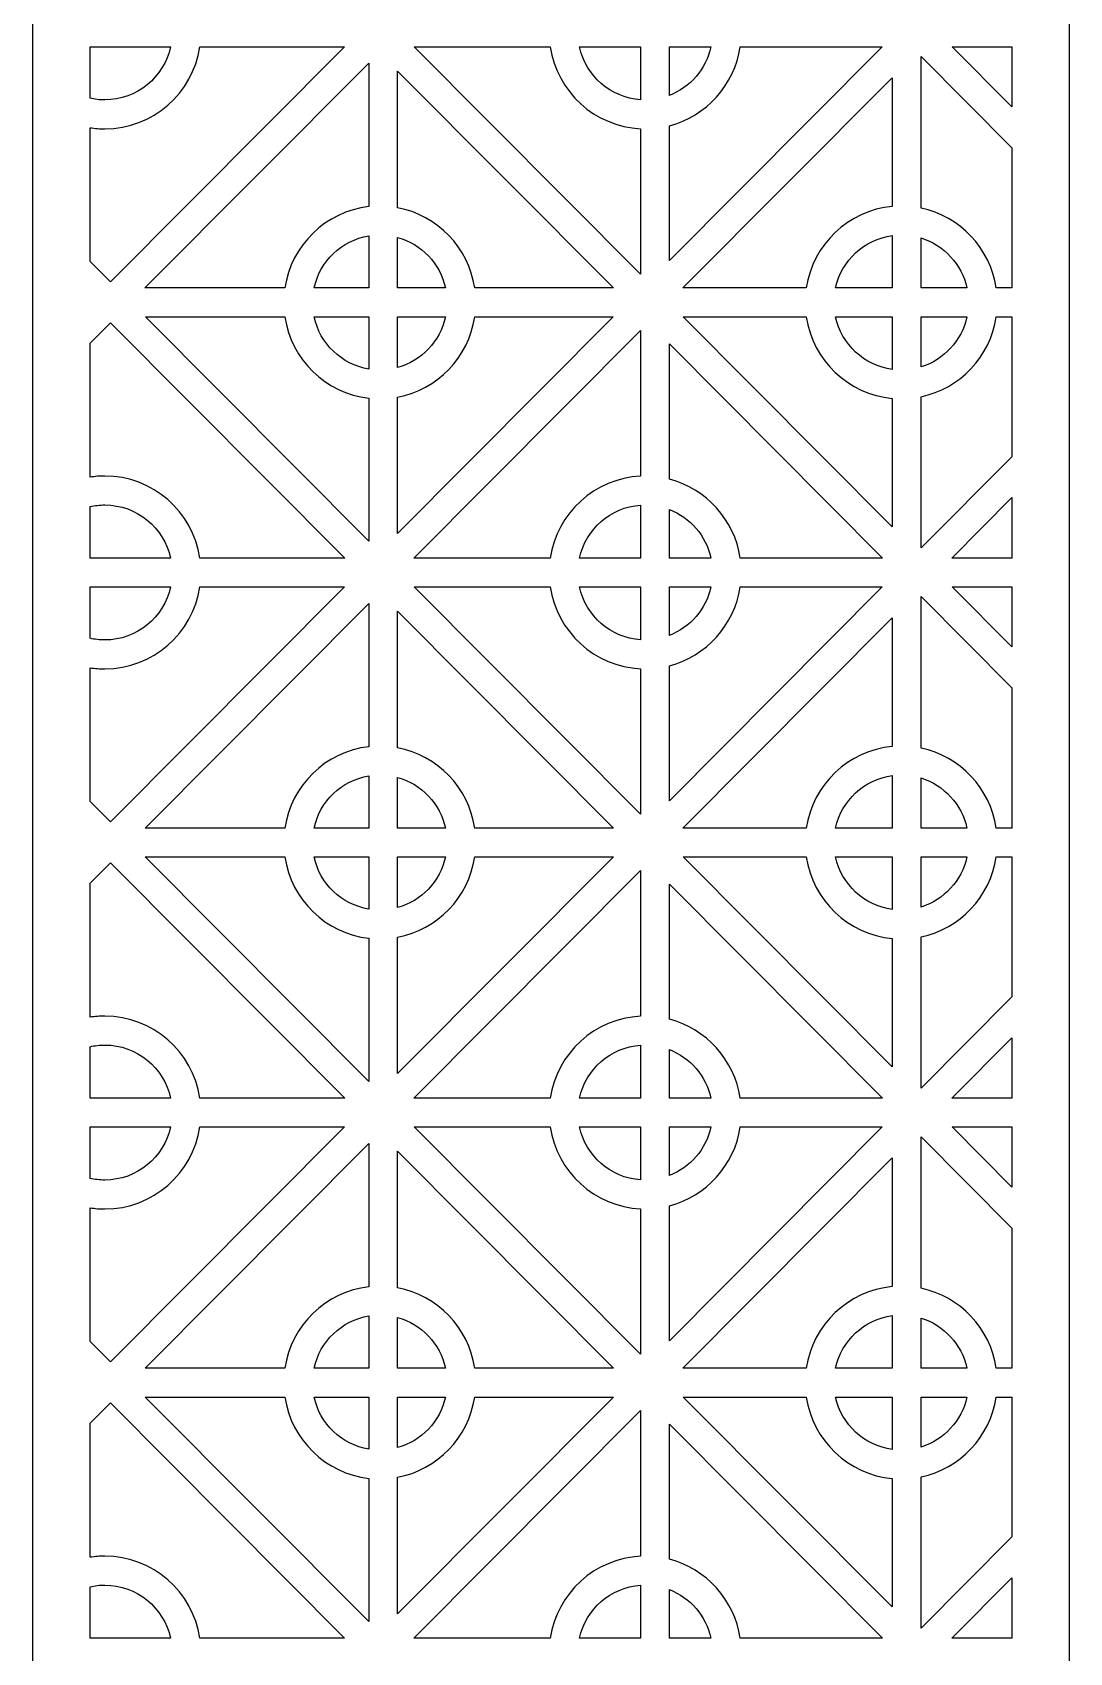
# Model space of a CAD drawing. Header units: centimetres. Extents: x -13.6 to -10.7, y -9 to 9.
# Drawn here: x -13.625 to -10.688, y 0.301 to 4.891 of the extents above; entities that cross this region are included whole.
import ezdxf

# ---------------------------------------------------------------- set-up
doc = ezdxf.new("R2010")
doc.units = ezdxf.units.CM
doc.header["$MEASUREMENT"] = 0
doc.layers.add('layer 1', color=7, linetype='Continuous')

msp = doc.modelspace()

# ---------------------------------------------------------------- linework, layer by layer
at = {"layer": 'layer 1', "color": 250}
for points, knots in [([(-13.62502, -9.00021), (-13.62502, -9.00021), (-13.62502, 9.00077), (-13.62502, 9.00077), (-13.62502, 9.00077), (-13.62502, 9.00077), (-10.6883, 9.00077), (-10.6883, 9.00077), (-10.6883, 9.00077), (-10.6883, 9.00077), (-10.6883, -9.00021), (-10.6883, -9.00021), (-10.6883, -9.00021), (-10.6883, -9.00021), (-13.62502, -9.00021), (-13.62502, -9.00021)], [0, 0, 0, 0, 0.2, 0.2, 0.2, 0.2, 0.4, 0.4, 0.4, 0.4, 0.6, 0.6, 0.6, 0.6, 1, 1, 1, 1]), ([(-13.23407, 4.84986), (-13.23407, 4.84986), (-13.46187, 4.84986), (-13.46187, 4.84986), (-13.46187, 4.84986), (-13.46187, 4.84986), (-13.46187, 4.70427), (-13.46187, 4.70427), (-13.46187, 4.70427), (-13.4484, 4.70123), (-13.4344, 4.69962), (-13.42002, 4.69962), (-13.42002, 4.69962), (-13.32892, 4.69962), (-13.25275, 4.76396), (-13.23407, 4.84986)], [0, 0, 0, 0, 0.2, 0.2, 0.2, 0.2, 0.4, 0.4, 0.4, 0.4, 0.6, 0.6, 0.6, 0.6, 1, 1, 1, 1]), ([(-13.46187, 4.24222), (-13.46187, 4.24222), (-13.40425, 4.18434), (-13.40425, 4.18434), (-13.40425, 4.18434), (-13.40425, 4.18434), (-12.74175, 4.84986), (-12.74175, 4.84986), (-12.74175, 4.84986), (-12.74175, 4.84986), (-13.15115, 4.84986), (-13.15115, 4.84986), (-13.15115, 4.84986), (-13.17083, 4.71845), (-13.28373, 4.61767), (-13.42002, 4.61767), (-13.42002, 4.61767), (-13.43425, 4.61767), (-13.44823, 4.61877), (-13.46187, 4.62089), (-13.46187, 4.62089), (-13.46187, 4.62089), (-13.46187, 4.24222), (-13.46187, 4.24222)], [0, 0, 0, 0, 0.1428571, 0.1428571, 0.1428571, 0.1428571, 0.2857143, 0.2857143, 0.2857143, 0.2857143, 0.4285714, 0.4285714, 0.4285714, 0.4285714, 0.5714286, 0.5714286, 0.5714286, 0.5714286, 0.7142857, 0.7142857, 0.7142857, 0.7142857, 1, 1, 1, 1]), ([(-12.1587, 4.84986), (-12.1587, 4.84986), (-12.54375, 4.84986), (-12.54375, 4.84986), (-12.54375, 4.84986), (-12.54375, 4.84986), (-11.90299, 4.20617), (-11.90299, 4.20617), (-11.90299, 4.20617), (-11.90299, 4.20617), (-11.90299, 4.61799), (-11.90299, 4.61799), (-11.90299, 4.61799), (-12.03333, 4.62423), (-12.13966, 4.7227), (-12.1587, 4.84986)], [0, 0, 0, 0, 0.2, 0.2, 0.2, 0.2, 0.4, 0.4, 0.4, 0.4, 0.6, 0.6, 0.6, 0.6, 1, 1, 1, 1]), ([(-11.90299, 4.84986), (-11.90299, 4.84986), (-12.07578, 4.84986), (-12.07578, 4.84986), (-12.07578, 4.84986), (-12.05801, 4.76813), (-11.98819, 4.70593), (-11.90299, 4.70008), (-11.90299, 4.70008), (-11.90299, 4.70008), (-11.90299, 4.84986), (-11.90299, 4.84986)], [0, 0, 0, 0, 0.25, 0.25, 0.25, 0.25, 0.5, 0.5, 0.5, 0.5, 1, 1, 1, 1]), ([(-11.70389, 4.84986), (-11.70389, 4.84986), (-11.82141, 4.84986), (-11.82141, 4.84986), (-11.82141, 4.84986), (-11.82141, 4.84986), (-11.82141, 4.71236), (-11.82141, 4.71236), (-11.82141, 4.71236), (-11.76244, 4.7352), (-11.71762, 4.7867), (-11.70389, 4.84986)], [0, 0, 0, 0, 0.25, 0.25, 0.25, 0.25, 0.5, 0.5, 0.5, 0.5, 1, 1, 1, 1]), ([(-11.21876, 4.84986), (-11.21876, 4.84986), (-11.62096, 4.84986), (-11.62096, 4.84986), (-11.62096, 4.84986), (-11.63723, 4.74124), (-11.7172, 4.65355), (-11.82141, 4.6264), (-11.82141, 4.6264), (-11.82141, 4.6264), (-11.82141, 4.24445), (-11.82141, 4.24445), (-11.82141, 4.24445), (-11.82141, 4.24445), (-11.21876, 4.84986), (-11.21876, 4.84986)], [0, 0, 0, 0, 0.2, 0.2, 0.2, 0.2, 0.4, 0.4, 0.4, 0.4, 0.6, 0.6, 0.6, 0.6, 1, 1, 1, 1]), ([(-10.85145, 4.56389), (-10.85145, 4.56389), (-11.10878, 4.82239), (-11.10878, 4.82239), (-11.10878, 4.82239), (-11.10878, 4.82239), (-11.10878, 4.39319), (-11.10878, 4.39319), (-11.10878, 4.39319), (-10.99865, 4.36992), (-10.91304, 4.27968), (-10.89614, 4.16687), (-10.89614, 4.16687), (-10.89614, 4.16687), (-10.85145, 4.16687), (-10.85145, 4.16687), (-10.85145, 4.16687), (-10.85145, 4.16687), (-10.85145, 4.56389), (-10.85145, 4.56389)], [0, 0, 0, 0, 0.1666667, 0.1666667, 0.1666667, 0.1666667, 0.3333333, 0.3333333, 0.3333333, 0.3333333, 0.5, 0.5, 0.5, 0.5, 0.6666667, 0.6666667, 0.6666667, 0.6666667, 1, 1, 1, 1]), ([(-10.85145, 4.84986), (-10.85145, 4.84986), (-11.02076, 4.84986), (-11.02076, 4.84986), (-11.02076, 4.84986), (-11.02076, 4.84986), (-10.85145, 4.67978), (-10.85145, 4.67978), (-10.85145, 4.67978), (-10.85145, 4.67978), (-10.85145, 4.84986), (-10.85145, 4.84986)], [0, 0, 0, 0, 0.25, 0.25, 0.25, 0.25, 0.5, 0.5, 0.5, 0.5, 1, 1, 1, 1]), ([(-13.30627, 4.16687), (-13.30627, 4.16687), (-12.91038, 4.16687), (-12.91038, 4.16687), (-12.91038, 4.16687), (-12.89221, 4.28812), (-12.79467, 4.38328), (-12.67263, 4.39726), (-12.67263, 4.39726), (-12.67263, 4.39726), (-12.67263, 4.80341), (-12.67263, 4.80341), (-12.67263, 4.80341), (-12.67263, 4.80341), (-13.30627, 4.16687), (-13.30627, 4.16687)], [0, 0, 0, 0, 0.2, 0.2, 0.2, 0.2, 0.4, 0.4, 0.4, 0.4, 0.6, 0.6, 0.6, 0.6, 1, 1, 1, 1]), ([(-12.37263, 4.16687), (-12.37263, 4.16687), (-11.97923, 4.16687), (-11.97923, 4.16687), (-11.97923, 4.16687), (-11.97923, 4.16687), (-12.59105, 4.78148), (-12.59105, 4.78148), (-12.59105, 4.78148), (-12.59105, 4.78148), (-12.59105, 4.39434), (-12.59105, 4.39434), (-12.59105, 4.39434), (-12.47815, 4.37305), (-12.38983, 4.28165), (-12.37263, 4.16687)], [0, 0, 0, 0, 0.2, 0.2, 0.2, 0.2, 0.4, 0.4, 0.4, 0.4, 0.6, 0.6, 0.6, 0.6, 1, 1, 1, 1]), ([(-11.78328, 4.16687), (-11.78328, 4.16687), (-11.43388, 4.16687), (-11.43388, 4.16687), (-11.43388, 4.16687), (-11.41543, 4.29003), (-11.31509, 4.38627), (-11.19036, 4.39786), (-11.19036, 4.39786), (-11.19036, 4.39786), (-11.19036, 4.7625), (-11.19036, 4.7625), (-11.19036, 4.7625), (-11.19036, 4.7625), (-11.78328, 4.16687), (-11.78328, 4.16687)], [0, 0, 0, 0, 0.2, 0.2, 0.2, 0.2, 0.4, 0.4, 0.4, 0.4, 0.6, 0.6, 0.6, 0.6, 1, 1, 1, 1]), ([(-12.82745, 4.16687), (-12.82745, 4.16687), (-12.67263, 4.16687), (-12.67263, 4.16687), (-12.67263, 4.16687), (-12.67263, 4.16687), (-12.67263, 4.31455), (-12.67263, 4.31455), (-12.67263, 4.31455), (-12.74955, 4.30183), (-12.81094, 4.24277), (-12.82745, 4.16687)], [0, 0, 0, 0, 0.25, 0.25, 0.25, 0.25, 0.5, 0.5, 0.5, 0.5, 1, 1, 1, 1]), ([(-11.35095, 4.16687), (-11.35095, 4.16687), (-11.19036, 4.16687), (-11.19036, 4.16687), (-11.19036, 4.16687), (-11.19036, 4.16687), (-11.19036, 4.31541), (-11.19036, 4.31541), (-11.19036, 4.31541), (-11.26997, 4.30476), (-11.33404, 4.24466), (-11.35095, 4.16687)], [0, 0, 0, 0, 0.25, 0.25, 0.25, 0.25, 0.5, 0.5, 0.5, 0.5, 1, 1, 1, 1]), ([(-12.59105, 4.16687), (-12.59105, 4.16687), (-12.45556, 4.16687), (-12.45556, 4.16687), (-12.45556, 4.16687), (-12.47066, 4.2363), (-12.52331, 4.29163), (-12.59105, 4.3103), (-12.59105, 4.3103), (-12.59105, 4.3103), (-12.59105, 4.16687), (-12.59105, 4.16687)], [0, 0, 0, 0, 0.25, 0.25, 0.25, 0.25, 0.5, 0.5, 0.5, 0.5, 1, 1, 1, 1]), ([(-11.10878, 4.30862), (-11.10878, 4.30862), (-11.10878, 4.16687), (-11.10878, 4.16687), (-11.10878, 4.16687), (-11.10878, 4.16687), (-10.97906, 4.16687), (-10.97906, 4.16687), (-10.97906, 4.16687), (-10.99373, 4.23431), (-11.04383, 4.28846), (-11.10878, 4.30862)], [0, 0, 0, 0, 0.25, 0.25, 0.25, 0.25, 0.5, 0.5, 0.5, 0.5, 1, 1, 1, 1]), ([(-12.91038, 4.08492), (-12.91038, 4.08492), (-13.30528, 4.08492), (-13.30528, 4.08492), (-13.30528, 4.08492), (-13.30528, 4.08492), (-12.67263, 3.44937), (-12.67263, 3.44937), (-12.67263, 3.44937), (-12.67263, 3.44937), (-12.67263, 3.85453), (-12.67263, 3.85453), (-12.67263, 3.85453), (-12.79467, 3.8685), (-12.89221, 3.96366), (-12.91038, 4.08492)], [0, 0, 0, 0, 0.2, 0.2, 0.2, 0.2, 0.4, 0.4, 0.4, 0.4, 0.6, 0.6, 0.6, 0.6, 1, 1, 1, 1]), ([(-12.67263, 4.08492), (-12.67263, 4.08492), (-12.82745, 4.08492), (-12.82745, 4.08492), (-12.82745, 4.08492), (-12.81094, 4.00901), (-12.74955, 3.94996), (-12.67263, 3.93724), (-12.67263, 3.93724), (-12.67263, 3.93724), (-12.67263, 4.08492), (-12.67263, 4.08492)], [0, 0, 0, 0, 0.25, 0.25, 0.25, 0.25, 0.5, 0.5, 0.5, 0.5, 1, 1, 1, 1]), ([(-12.45556, 4.08492), (-12.45556, 4.08492), (-12.59105, 4.08492), (-12.59105, 4.08492), (-12.59105, 4.08492), (-12.59105, 4.08492), (-12.59105, 3.94149), (-12.59105, 3.94149), (-12.59105, 3.94149), (-12.52331, 3.96016), (-12.47066, 4.01549), (-12.45556, 4.08492)], [0, 0, 0, 0, 0.25, 0.25, 0.25, 0.25, 0.5, 0.5, 0.5, 0.5, 1, 1, 1, 1]), ([(-11.98022, 4.08492), (-11.98022, 4.08492), (-12.37263, 4.08492), (-12.37263, 4.08492), (-12.37263, 4.08492), (-12.38983, 3.97014), (-12.47815, 3.87874), (-12.59105, 3.85745), (-12.59105, 3.85745), (-12.59105, 3.85745), (-12.59105, 3.4713), (-12.59105, 3.4713), (-12.59105, 3.4713), (-12.59105, 3.4713), (-11.98022, 4.08492), (-11.98022, 4.08492)], [0, 0, 0, 0, 0.2, 0.2, 0.2, 0.2, 0.4, 0.4, 0.4, 0.4, 0.6, 0.6, 0.6, 0.6, 1, 1, 1, 1]), ([(-11.43388, 4.08492), (-11.43388, 4.08492), (-11.78229, 4.08492), (-11.78229, 4.08492), (-11.78229, 4.08492), (-11.78229, 4.08492), (-11.19036, 3.49028), (-11.19036, 3.49028), (-11.19036, 3.49028), (-11.19036, 3.49028), (-11.19036, 3.85393), (-11.19036, 3.85393), (-11.19036, 3.85393), (-11.31509, 3.86552), (-11.41543, 3.96176), (-11.43388, 4.08492)], [0, 0, 0, 0, 0.2, 0.2, 0.2, 0.2, 0.4, 0.4, 0.4, 0.4, 0.6, 0.6, 0.6, 0.6, 1, 1, 1, 1]), ([(-11.19036, 4.08492), (-11.19036, 4.08492), (-11.35095, 4.08492), (-11.35095, 4.08492), (-11.35095, 4.08492), (-11.33404, 4.00712), (-11.26997, 3.94702), (-11.19036, 3.93637), (-11.19036, 3.93637), (-11.19036, 3.93637), (-11.19036, 4.08492), (-11.19036, 4.08492)], [0, 0, 0, 0, 0.25, 0.25, 0.25, 0.25, 0.5, 0.5, 0.5, 0.5, 1, 1, 1, 1]), ([(-10.97906, 4.08492), (-10.97906, 4.08492), (-11.10878, 4.08492), (-11.10878, 4.08492), (-11.10878, 4.08492), (-11.10878, 4.08492), (-11.10878, 3.94317), (-11.10878, 3.94317), (-11.10878, 3.94317), (-11.04383, 3.96332), (-10.99373, 4.01747), (-10.97906, 4.08492)], [0, 0, 0, 0, 0.25, 0.25, 0.25, 0.25, 0.5, 0.5, 0.5, 0.5, 1, 1, 1, 1]), ([(-10.85145, 4.08492), (-10.85145, 4.08492), (-10.89614, 4.08492), (-10.89614, 4.08492), (-10.89614, 4.08492), (-10.91304, 3.9721), (-10.99865, 3.88187), (-11.10878, 3.8586), (-11.10878, 3.8586), (-11.10878, 3.8586), (-11.10878, 3.43039), (-11.10878, 3.43039), (-11.10878, 3.43039), (-11.10878, 3.43039), (-10.85145, 3.68889), (-10.85145, 3.68889), (-10.85145, 3.68889), (-10.85145, 3.68889), (-10.85145, 4.08492), (-10.85145, 4.08492)], [0, 0, 0, 0, 0.1666667, 0.1666667, 0.1666667, 0.1666667, 0.3333333, 0.3333333, 0.3333333, 0.3333333, 0.5, 0.5, 0.5, 0.5, 0.6666667, 0.6666667, 0.6666667, 0.6666667, 1, 1, 1, 1]), ([(-13.15115, 3.40193), (-13.15115, 3.40193), (-12.74076, 3.40193), (-12.74076, 3.40193), (-12.74076, 3.40193), (-12.74076, 3.40193), (-13.40425, 4.06845), (-13.40425, 4.06845), (-13.40425, 4.06845), (-13.40425, 4.06845), (-13.46187, 4.01056), (-13.46187, 4.01056), (-13.46187, 4.01056), (-13.46187, 4.01056), (-13.46187, 3.6309), (-13.46187, 3.6309), (-13.46187, 3.6309), (-13.44823, 3.63301), (-13.43425, 3.63412), (-13.42002, 3.63412), (-13.42002, 3.63412), (-13.28373, 3.63412), (-13.17084, 3.53334), (-13.15115, 3.40193)], [0, 0, 0, 0, 0.1428571, 0.1428571, 0.1428571, 0.1428571, 0.2857143, 0.2857143, 0.2857143, 0.2857143, 0.4285714, 0.4285714, 0.4285714, 0.4285714, 0.5714286, 0.5714286, 0.5714286, 0.5714286, 0.7142857, 0.7142857, 0.7142857, 0.7142857, 1, 1, 1, 1]), ([(-12.54474, 3.40193), (-12.54474, 3.40193), (-12.1587, 3.40193), (-12.1587, 3.40193), (-12.1587, 3.40193), (-12.13965, 3.52908), (-12.03333, 3.62755), (-11.90299, 3.63379), (-11.90299, 3.63379), (-11.90299, 3.63379), (-11.90299, 4.04661), (-11.90299, 4.04661), (-11.90299, 4.04661), (-11.90299, 4.04661), (-12.54474, 3.40193), (-12.54474, 3.40193)], [0, 0, 0, 0, 0.2, 0.2, 0.2, 0.2, 0.4, 0.4, 0.4, 0.4, 0.6, 0.6, 0.6, 0.6, 1, 1, 1, 1]), ([(-11.62096, 3.40193), (-11.62096, 3.40193), (-11.21777, 3.40193), (-11.21777, 3.40193), (-11.21777, 3.40193), (-11.21777, 3.40193), (-11.82141, 4.00833), (-11.82141, 4.00833), (-11.82141, 4.00833), (-11.82141, 4.00833), (-11.82141, 3.62539), (-11.82141, 3.62539), (-11.82141, 3.62539), (-11.7172, 3.59824), (-11.63724, 3.51055), (-11.62096, 3.40193)], [0, 0, 0, 0, 0.2, 0.2, 0.2, 0.2, 0.4, 0.4, 0.4, 0.4, 0.6, 0.6, 0.6, 0.6, 1, 1, 1, 1]), ([(-13.46187, 3.40193), (-13.46187, 3.40193), (-13.23407, 3.40193), (-13.23407, 3.40193), (-13.23407, 3.40193), (-13.25275, 3.48783), (-13.32892, 3.55217), (-13.42002, 3.55217), (-13.42002, 3.55217), (-13.4344, 3.55217), (-13.4484, 3.55056), (-13.46187, 3.54752), (-13.46187, 3.54752), (-13.46187, 3.54752), (-13.46187, 3.40193), (-13.46187, 3.40193)], [0, 0, 0, 0, 0.2, 0.2, 0.2, 0.2, 0.4, 0.4, 0.4, 0.4, 0.6, 0.6, 0.6, 0.6, 1, 1, 1, 1]), ([(-12.07578, 3.40193), (-12.07578, 3.40193), (-11.90299, 3.40193), (-11.90299, 3.40193), (-11.90299, 3.40193), (-11.90299, 3.40193), (-11.90299, 3.55171), (-11.90299, 3.55171), (-11.90299, 3.55171), (-11.98819, 3.54586), (-12.05801, 3.48366), (-12.07578, 3.40193)], [0, 0, 0, 0, 0.25, 0.25, 0.25, 0.25, 0.5, 0.5, 0.5, 0.5, 1, 1, 1, 1]), ([(-11.82141, 3.40193), (-11.82141, 3.40193), (-11.70389, 3.40193), (-11.70389, 3.40193), (-11.70389, 3.40193), (-11.71762, 3.46509), (-11.76244, 3.51658), (-11.82141, 3.53942), (-11.82141, 3.53942), (-11.82141, 3.53942), (-11.82141, 3.40193), (-11.82141, 3.40193)], [0, 0, 0, 0, 0.25, 0.25, 0.25, 0.25, 0.5, 0.5, 0.5, 0.5, 1, 1, 1, 1]), ([(-10.85145, 3.573), (-10.85145, 3.573), (-11.02175, 3.40193), (-11.02175, 3.40193), (-11.02175, 3.40193), (-11.02175, 3.40193), (-10.85145, 3.40193), (-10.85145, 3.40193), (-10.85145, 3.40193), (-10.85145, 3.40193), (-10.85145, 3.573), (-10.85145, 3.573)], [0, 0, 0, 0, 0.25, 0.25, 0.25, 0.25, 0.5, 0.5, 0.5, 0.5, 1, 1, 1, 1]), ([(-13.23407, 3.31998), (-13.23407, 3.31998), (-13.46187, 3.31998), (-13.46187, 3.31998), (-13.46187, 3.31998), (-13.46187, 3.31998), (-13.46187, 3.17439), (-13.46187, 3.17439), (-13.46187, 3.17439), (-13.4484, 3.17136), (-13.4344, 3.16974), (-13.42002, 3.16974), (-13.42002, 3.16974), (-13.32892, 3.16974), (-13.25275, 3.23408), (-13.23407, 3.31998)], [0, 0, 0, 0, 0.2, 0.2, 0.2, 0.2, 0.4, 0.4, 0.4, 0.4, 0.6, 0.6, 0.6, 0.6, 1, 1, 1, 1]), ([(-13.46187, 2.71227), (-13.46187, 2.71227), (-13.40425, 2.65439), (-13.40425, 2.65439), (-13.40425, 2.65439), (-13.40425, 2.65439), (-12.74168, 3.31998), (-12.74168, 3.31998), (-12.74168, 3.31998), (-12.74168, 3.31998), (-13.15115, 3.31998), (-13.15115, 3.31998), (-13.15115, 3.31998), (-13.17083, 3.18858), (-13.28373, 3.0878), (-13.42002, 3.0878), (-13.42002, 3.0878), (-13.43425, 3.0878), (-13.44823, 3.0889), (-13.46187, 3.09101), (-13.46187, 3.09101), (-13.46187, 3.09101), (-13.46187, 2.71227), (-13.46187, 2.71227)], [0, 0, 0, 0, 0.1428571, 0.1428571, 0.1428571, 0.1428571, 0.2857143, 0.2857143, 0.2857143, 0.2857143, 0.4285714, 0.4285714, 0.4285714, 0.4285714, 0.5714286, 0.5714286, 0.5714286, 0.5714286, 0.7142857, 0.7142857, 0.7142857, 0.7142857, 1, 1, 1, 1]), ([(-12.1587, 3.31998), (-12.1587, 3.31998), (-12.54382, 3.31998), (-12.54382, 3.31998), (-12.54382, 3.31998), (-12.54382, 3.31998), (-11.90299, 2.67622), (-11.90299, 2.67622), (-11.90299, 2.67622), (-11.90299, 2.67622), (-11.90299, 3.08812), (-11.90299, 3.08812), (-11.90299, 3.08812), (-12.03333, 3.09436), (-12.13966, 3.19283), (-12.1587, 3.31998)], [0, 0, 0, 0, 0.2, 0.2, 0.2, 0.2, 0.4, 0.4, 0.4, 0.4, 0.6, 0.6, 0.6, 0.6, 1, 1, 1, 1]), ([(-11.90299, 3.31998), (-11.90299, 3.31998), (-12.07578, 3.31998), (-12.07578, 3.31998), (-12.07578, 3.31998), (-12.05801, 3.23825), (-11.98819, 3.17605), (-11.90299, 3.17021), (-11.90299, 3.17021), (-11.90299, 3.17021), (-11.90299, 3.31998), (-11.90299, 3.31998)], [0, 0, 0, 0, 0.25, 0.25, 0.25, 0.25, 0.5, 0.5, 0.5, 0.5, 1, 1, 1, 1]), ([(-11.70389, 3.31998), (-11.70389, 3.31998), (-11.82141, 3.31998), (-11.82141, 3.31998), (-11.82141, 3.31998), (-11.82141, 3.31998), (-11.82141, 3.18249), (-11.82141, 3.18249), (-11.82141, 3.18249), (-11.76244, 3.20533), (-11.71762, 3.25682), (-11.70389, 3.31998)], [0, 0, 0, 0, 0.25, 0.25, 0.25, 0.25, 0.5, 0.5, 0.5, 0.5, 1, 1, 1, 1]), ([(-11.21869, 3.31998), (-11.21869, 3.31998), (-11.62096, 3.31998), (-11.62096, 3.31998), (-11.62096, 3.31998), (-11.63723, 3.21136), (-11.7172, 3.12367), (-11.82141, 3.09653), (-11.82141, 3.09653), (-11.82141, 3.09653), (-11.82141, 2.7145), (-11.82141, 2.7145), (-11.82141, 2.7145), (-11.82141, 2.7145), (-11.21869, 3.31998), (-11.21869, 3.31998)], [0, 0, 0, 0, 0.2, 0.2, 0.2, 0.2, 0.4, 0.4, 0.4, 0.4, 0.6, 0.6, 0.6, 0.6, 1, 1, 1, 1]), ([(-10.85145, 3.31998), (-10.85145, 3.31998), (-11.02083, 3.31998), (-11.02083, 3.31998), (-11.02083, 3.31998), (-11.02083, 3.31998), (-10.85145, 3.14983), (-10.85145, 3.14983), (-10.85145, 3.14983), (-10.85145, 3.14983), (-10.85145, 3.31998), (-10.85145, 3.31998)], [0, 0, 0, 0, 0.25, 0.25, 0.25, 0.25, 0.5, 0.5, 0.5, 0.5, 1, 1, 1, 1]), ([(-13.3062, 2.63699), (-13.3062, 2.63699), (-12.91038, 2.63699), (-12.91038, 2.63699), (-12.91038, 2.63699), (-12.89221, 2.75825), (-12.79467, 2.85341), (-12.67263, 2.86739), (-12.67263, 2.86739), (-12.67263, 2.86739), (-12.67263, 3.27346), (-12.67263, 3.27346), (-12.67263, 3.27346), (-12.67263, 3.27346), (-13.3062, 2.63699), (-13.3062, 2.63699)], [0, 0, 0, 0, 0.2, 0.2, 0.2, 0.2, 0.4, 0.4, 0.4, 0.4, 0.6, 0.6, 0.6, 0.6, 1, 1, 1, 1]), ([(-10.85145, 3.03394), (-10.85145, 3.03394), (-11.10878, 3.29244), (-11.10878, 3.29244), (-11.10878, 3.29244), (-11.10878, 3.29244), (-11.10878, 2.86332), (-11.10878, 2.86332), (-11.10878, 2.86332), (-10.99865, 2.84004), (-10.91304, 2.74981), (-10.89614, 2.63699), (-10.89614, 2.63699), (-10.89614, 2.63699), (-10.85145, 2.63699), (-10.85145, 2.63699), (-10.85145, 2.63699), (-10.85145, 2.63699), (-10.85145, 3.03394), (-10.85145, 3.03394)], [0, 0, 0, 0, 0.1666667, 0.1666667, 0.1666667, 0.1666667, 0.3333333, 0.3333333, 0.3333333, 0.3333333, 0.5, 0.5, 0.5, 0.5, 0.6666667, 0.6666667, 0.6666667, 0.6666667, 1, 1, 1, 1]), ([(-12.37263, 2.63699), (-12.37263, 2.63699), (-11.9793, 2.63699), (-11.9793, 2.63699), (-11.9793, 2.63699), (-11.9793, 2.63699), (-12.59105, 3.25153), (-12.59105, 3.25153), (-12.59105, 3.25153), (-12.59105, 3.25153), (-12.59105, 2.86446), (-12.59105, 2.86446), (-12.59105, 2.86446), (-12.47815, 2.84317), (-12.38983, 2.75178), (-12.37263, 2.63699)], [0, 0, 0, 0, 0.2, 0.2, 0.2, 0.2, 0.4, 0.4, 0.4, 0.4, 0.6, 0.6, 0.6, 0.6, 1, 1, 1, 1]), ([(-11.7832, 2.63699), (-11.7832, 2.63699), (-11.43388, 2.63699), (-11.43388, 2.63699), (-11.43388, 2.63699), (-11.41543, 2.76016), (-11.31509, 2.8564), (-11.19036, 2.86799), (-11.19036, 2.86799), (-11.19036, 2.86799), (-11.19036, 3.23255), (-11.19036, 3.23255), (-11.19036, 3.23255), (-11.19036, 3.23255), (-11.7832, 2.63699), (-11.7832, 2.63699)], [0, 0, 0, 0, 0.2, 0.2, 0.2, 0.2, 0.4, 0.4, 0.4, 0.4, 0.6, 0.6, 0.6, 0.6, 1, 1, 1, 1]), ([(-12.82745, 2.63699), (-12.82745, 2.63699), (-12.67263, 2.63699), (-12.67263, 2.63699), (-12.67263, 2.63699), (-12.67263, 2.63699), (-12.67263, 2.78467), (-12.67263, 2.78467), (-12.67263, 2.78467), (-12.74955, 2.77195), (-12.81094, 2.7129), (-12.82745, 2.63699)], [0, 0, 0, 0, 0.25, 0.25, 0.25, 0.25, 0.5, 0.5, 0.5, 0.5, 1, 1, 1, 1]), ([(-12.59105, 2.63699), (-12.59105, 2.63699), (-12.45556, 2.63699), (-12.45556, 2.63699), (-12.45556, 2.63699), (-12.47066, 2.70642), (-12.52331, 2.76175), (-12.59105, 2.78042), (-12.59105, 2.78042), (-12.59105, 2.78042), (-12.59105, 2.63699), (-12.59105, 2.63699)], [0, 0, 0, 0, 0.25, 0.25, 0.25, 0.25, 0.5, 0.5, 0.5, 0.5, 1, 1, 1, 1]), ([(-11.35095, 2.63699), (-11.35095, 2.63699), (-11.19036, 2.63699), (-11.19036, 2.63699), (-11.19036, 2.63699), (-11.19036, 2.63699), (-11.19036, 2.78554), (-11.19036, 2.78554), (-11.19036, 2.78554), (-11.26997, 2.77489), (-11.33404, 2.71479), (-11.35095, 2.63699)], [0, 0, 0, 0, 0.25, 0.25, 0.25, 0.25, 0.5, 0.5, 0.5, 0.5, 1, 1, 1, 1]), ([(-11.10878, 2.77874), (-11.10878, 2.77874), (-11.10878, 2.63699), (-11.10878, 2.63699), (-11.10878, 2.63699), (-11.10878, 2.63699), (-10.97906, 2.63699), (-10.97906, 2.63699), (-10.97906, 2.63699), (-10.99373, 2.70444), (-11.04383, 2.75859), (-11.10878, 2.77874)], [0, 0, 0, 0, 0.25, 0.25, 0.25, 0.25, 0.5, 0.5, 0.5, 0.5, 1, 1, 1, 1]), ([(-13.15115, 1.87206), (-13.15115, 1.87206), (-12.74084, 1.87206), (-12.74084, 1.87206), (-12.74084, 1.87206), (-12.74084, 1.87206), (-13.40425, 2.5385), (-13.40425, 2.5385), (-13.40425, 2.5385), (-13.40425, 2.5385), (-13.46187, 2.48061), (-13.46187, 2.48061), (-13.46187, 2.48061), (-13.46187, 2.48061), (-13.46187, 2.10102), (-13.46187, 2.10102), (-13.46187, 2.10102), (-13.44823, 2.10314), (-13.43425, 2.10424), (-13.42002, 2.10424), (-13.42002, 2.10424), (-13.28373, 2.10424), (-13.17084, 2.00346), (-13.15115, 1.87206)], [0, 0, 0, 0, 0.1428571, 0.1428571, 0.1428571, 0.1428571, 0.2857143, 0.2857143, 0.2857143, 0.2857143, 0.4285714, 0.4285714, 0.4285714, 0.4285714, 0.5714286, 0.5714286, 0.5714286, 0.5714286, 0.7142857, 0.7142857, 0.7142857, 0.7142857, 1, 1, 1, 1]), ([(-12.91038, 2.55505), (-12.91038, 2.55505), (-13.30536, 2.55505), (-13.30536, 2.55505), (-13.30536, 2.55505), (-13.30536, 2.55505), (-12.67263, 1.91942), (-12.67263, 1.91942), (-12.67263, 1.91942), (-12.67263, 1.91942), (-12.67263, 2.32465), (-12.67263, 2.32465), (-12.67263, 2.32465), (-12.79467, 2.33863), (-12.89221, 2.43379), (-12.91038, 2.55505)], [0, 0, 0, 0, 0.2, 0.2, 0.2, 0.2, 0.4, 0.4, 0.4, 0.4, 0.6, 0.6, 0.6, 0.6, 1, 1, 1, 1]), ([(-12.67263, 2.55505), (-12.67263, 2.55505), (-12.82745, 2.55505), (-12.82745, 2.55505), (-12.82745, 2.55505), (-12.81094, 2.47914), (-12.74955, 2.42008), (-12.67263, 2.40737), (-12.67263, 2.40737), (-12.67263, 2.40737), (-12.67263, 2.55505), (-12.67263, 2.55505)], [0, 0, 0, 0, 0.25, 0.25, 0.25, 0.25, 0.5, 0.5, 0.5, 0.5, 1, 1, 1, 1]), ([(-12.45556, 2.55505), (-12.45556, 2.55505), (-12.59105, 2.55505), (-12.59105, 2.55505), (-12.59105, 2.55505), (-12.59105, 2.55505), (-12.59105, 2.41161), (-12.59105, 2.41161), (-12.59105, 2.41161), (-12.52331, 2.43028), (-12.47066, 2.48562), (-12.45556, 2.55505)], [0, 0, 0, 0, 0.25, 0.25, 0.25, 0.25, 0.5, 0.5, 0.5, 0.5, 1, 1, 1, 1]), ([(-11.98014, 2.55505), (-11.98014, 2.55505), (-12.37263, 2.55505), (-12.37263, 2.55505), (-12.37263, 2.55505), (-12.38983, 2.44026), (-12.47815, 2.34887), (-12.59105, 2.32757), (-12.59105, 2.32757), (-12.59105, 2.32757), (-12.59105, 1.94135), (-12.59105, 1.94135), (-12.59105, 1.94135), (-12.59105, 1.94135), (-11.98014, 2.55505), (-11.98014, 2.55505)], [0, 0, 0, 0, 0.2, 0.2, 0.2, 0.2, 0.4, 0.4, 0.4, 0.4, 0.6, 0.6, 0.6, 0.6, 1, 1, 1, 1]), ([(-11.43388, 2.55505), (-11.43388, 2.55505), (-11.78236, 2.55505), (-11.78236, 2.55505), (-11.78236, 2.55505), (-11.78236, 2.55505), (-11.19036, 1.96033), (-11.19036, 1.96033), (-11.19036, 1.96033), (-11.19036, 1.96033), (-11.19036, 2.32405), (-11.19036, 2.32405), (-11.19036, 2.32405), (-11.31509, 2.33564), (-11.41543, 2.43188), (-11.43388, 2.55505)], [0, 0, 0, 0, 0.2, 0.2, 0.2, 0.2, 0.4, 0.4, 0.4, 0.4, 0.6, 0.6, 0.6, 0.6, 1, 1, 1, 1]), ([(-11.19036, 2.55505), (-11.19036, 2.55505), (-11.35095, 2.55505), (-11.35095, 2.55505), (-11.35095, 2.55505), (-11.33404, 2.47725), (-11.26997, 2.41715), (-11.19036, 2.4065), (-11.19036, 2.4065), (-11.19036, 2.4065), (-11.19036, 2.55505), (-11.19036, 2.55505)], [0, 0, 0, 0, 0.25, 0.25, 0.25, 0.25, 0.5, 0.5, 0.5, 0.5, 1, 1, 1, 1]), ([(-10.97906, 2.55505), (-10.97906, 2.55505), (-11.10878, 2.55505), (-11.10878, 2.55505), (-11.10878, 2.55505), (-11.10878, 2.55505), (-11.10878, 2.41329), (-11.10878, 2.41329), (-11.10878, 2.41329), (-11.04383, 2.43345), (-10.99373, 2.4876), (-10.97906, 2.55505)], [0, 0, 0, 0, 0.25, 0.25, 0.25, 0.25, 0.5, 0.5, 0.5, 0.5, 1, 1, 1, 1]), ([(-10.85145, 2.55505), (-10.85145, 2.55505), (-10.89614, 2.55505), (-10.89614, 2.55505), (-10.89614, 2.55505), (-10.91304, 2.44223), (-10.99865, 2.35199), (-11.10878, 2.32872), (-11.10878, 2.32872), (-11.10878, 2.32872), (-11.10878, 1.90044), (-11.10878, 1.90044), (-11.10878, 1.90044), (-11.10878, 1.90044), (-10.85145, 2.15894), (-10.85145, 2.15894), (-10.85145, 2.15894), (-10.85145, 2.15894), (-10.85145, 2.55505), (-10.85145, 2.55505)], [0, 0, 0, 0, 0.1666667, 0.1666667, 0.1666667, 0.1666667, 0.3333333, 0.3333333, 0.3333333, 0.3333333, 0.5, 0.5, 0.5, 0.5, 0.6666667, 0.6666667, 0.6666667, 0.6666667, 1, 1, 1, 1]), ([(-12.54466, 1.87206), (-12.54466, 1.87206), (-12.1587, 1.87206), (-12.1587, 1.87206), (-12.1587, 1.87206), (-12.13965, 1.99921), (-12.03333, 2.09768), (-11.90299, 2.10392), (-11.90299, 2.10392), (-11.90299, 2.10392), (-11.90299, 2.51666), (-11.90299, 2.51666), (-11.90299, 2.51666), (-11.90299, 2.51666), (-12.54466, 1.87206), (-12.54466, 1.87206)], [0, 0, 0, 0, 0.2, 0.2, 0.2, 0.2, 0.4, 0.4, 0.4, 0.4, 0.6, 0.6, 0.6, 0.6, 1, 1, 1, 1]), ([(-11.62096, 1.87206), (-11.62096, 1.87206), (-11.21785, 1.87206), (-11.21785, 1.87206), (-11.21785, 1.87206), (-11.21785, 1.87206), (-11.82141, 2.47838), (-11.82141, 2.47838), (-11.82141, 2.47838), (-11.82141, 2.47838), (-11.82141, 2.09551), (-11.82141, 2.09551), (-11.82141, 2.09551), (-11.7172, 2.06836), (-11.63724, 1.98068), (-11.62096, 1.87206)], [0, 0, 0, 0, 0.2, 0.2, 0.2, 0.2, 0.4, 0.4, 0.4, 0.4, 0.6, 0.6, 0.6, 0.6, 1, 1, 1, 1]), ([(-13.46187, 1.87206), (-13.46187, 1.87206), (-13.23407, 1.87206), (-13.23407, 1.87206), (-13.23407, 1.87206), (-13.25275, 1.95796), (-13.32892, 2.0223), (-13.42002, 2.0223), (-13.42002, 2.0223), (-13.4344, 2.0223), (-13.4484, 2.02068), (-13.46187, 2.01765), (-13.46187, 2.01765), (-13.46187, 2.01765), (-13.46187, 1.87206), (-13.46187, 1.87206)], [0, 0, 0, 0, 0.2, 0.2, 0.2, 0.2, 0.4, 0.4, 0.4, 0.4, 0.6, 0.6, 0.6, 0.6, 1, 1, 1, 1]), ([(-12.07578, 1.87206), (-12.07578, 1.87206), (-11.90299, 1.87206), (-11.90299, 1.87206), (-11.90299, 1.87206), (-11.90299, 1.87206), (-11.90299, 2.02183), (-11.90299, 2.02183), (-11.90299, 2.02183), (-11.98819, 2.01598), (-12.05801, 1.95379), (-12.07578, 1.87206)], [0, 0, 0, 0, 0.25, 0.25, 0.25, 0.25, 0.5, 0.5, 0.5, 0.5, 1, 1, 1, 1]), ([(-10.85145, 2.04305), (-10.85145, 2.04305), (-11.02167, 1.87206), (-11.02167, 1.87206), (-11.02167, 1.87206), (-11.02167, 1.87206), (-10.85145, 1.87206), (-10.85145, 1.87206), (-10.85145, 1.87206), (-10.85145, 1.87206), (-10.85145, 2.04305), (-10.85145, 2.04305)], [0, 0, 0, 0, 0.25, 0.25, 0.25, 0.25, 0.5, 0.5, 0.5, 0.5, 1, 1, 1, 1]), ([(-11.82141, 1.87206), (-11.82141, 1.87206), (-11.70389, 1.87206), (-11.70389, 1.87206), (-11.70389, 1.87206), (-11.71762, 1.93521), (-11.76244, 1.98671), (-11.82141, 2.00955), (-11.82141, 2.00955), (-11.82141, 2.00955), (-11.82141, 1.87206), (-11.82141, 1.87206)], [0, 0, 0, 0, 0.25, 0.25, 0.25, 0.25, 0.5, 0.5, 0.5, 0.5, 1, 1, 1, 1]), ([(-13.23407, 1.79011), (-13.23407, 1.79011), (-13.46187, 1.79011), (-13.46187, 1.79011), (-13.46187, 1.79011), (-13.46187, 1.79011), (-13.46187, 1.64452), (-13.46187, 1.64452), (-13.46187, 1.64452), (-13.4484, 1.64148), (-13.4344, 1.63987), (-13.42002, 1.63987), (-13.42002, 1.63987), (-13.32892, 1.63987), (-13.25275, 1.70421), (-13.23407, 1.79011)], [0, 0, 0, 0, 0.2, 0.2, 0.2, 0.2, 0.4, 0.4, 0.4, 0.4, 0.6, 0.6, 0.6, 0.6, 1, 1, 1, 1]), ([(-13.46187, 1.18232), (-13.46187, 1.18232), (-13.40425, 1.12444), (-13.40425, 1.12444), (-13.40425, 1.12444), (-13.40425, 1.12444), (-12.7416, 1.79011), (-12.7416, 1.79011), (-12.7416, 1.79011), (-12.7416, 1.79011), (-13.15115, 1.79011), (-13.15115, 1.79011), (-13.15115, 1.79011), (-13.17083, 1.6587), (-13.28373, 1.55792), (-13.42002, 1.55792), (-13.42002, 1.55792), (-13.43425, 1.55792), (-13.44823, 1.55902), (-13.46187, 1.56114), (-13.46187, 1.56114), (-13.46187, 1.56114), (-13.46187, 1.18232), (-13.46187, 1.18232)], [0, 0, 0, 0, 0.1428571, 0.1428571, 0.1428571, 0.1428571, 0.2857143, 0.2857143, 0.2857143, 0.2857143, 0.4285714, 0.4285714, 0.4285714, 0.4285714, 0.5714286, 0.5714286, 0.5714286, 0.5714286, 0.7142857, 0.7142857, 0.7142857, 0.7142857, 1, 1, 1, 1]), ([(-12.1587, 1.79011), (-12.1587, 1.79011), (-12.5439, 1.79011), (-12.5439, 1.79011), (-12.5439, 1.79011), (-12.5439, 1.79011), (-11.90299, 1.14627), (-11.90299, 1.14627), (-11.90299, 1.14627), (-11.90299, 1.14627), (-11.90299, 1.55825), (-11.90299, 1.55825), (-11.90299, 1.55825), (-12.03333, 1.56449), (-12.13966, 1.66296), (-12.1587, 1.79011)], [0, 0, 0, 0, 0.2, 0.2, 0.2, 0.2, 0.4, 0.4, 0.4, 0.4, 0.6, 0.6, 0.6, 0.6, 1, 1, 1, 1]), ([(-11.90299, 1.79011), (-11.90299, 1.79011), (-12.07578, 1.79011), (-12.07578, 1.79011), (-12.07578, 1.79011), (-12.05801, 1.70838), (-11.98819, 1.64618), (-11.90299, 1.64033), (-11.90299, 1.64033), (-11.90299, 1.64033), (-11.90299, 1.79011), (-11.90299, 1.79011)], [0, 0, 0, 0, 0.25, 0.25, 0.25, 0.25, 0.5, 0.5, 0.5, 0.5, 1, 1, 1, 1]), ([(-11.70389, 1.79011), (-11.70389, 1.79011), (-11.82141, 1.79011), (-11.82141, 1.79011), (-11.82141, 1.79011), (-11.82141, 1.79011), (-11.82141, 1.65261), (-11.82141, 1.65261), (-11.82141, 1.65261), (-11.76244, 1.67546), (-11.71762, 1.72695), (-11.70389, 1.79011)], [0, 0, 0, 0, 0.25, 0.25, 0.25, 0.25, 0.5, 0.5, 0.5, 0.5, 1, 1, 1, 1]), ([(-11.21861, 1.79011), (-11.21861, 1.79011), (-11.62096, 1.79011), (-11.62096, 1.79011), (-11.62096, 1.79011), (-11.63723, 1.68149), (-11.7172, 1.5938), (-11.82141, 1.56665), (-11.82141, 1.56665), (-11.82141, 1.56665), (-11.82141, 1.18455), (-11.82141, 1.18455), (-11.82141, 1.18455), (-11.82141, 1.18455), (-11.21861, 1.79011), (-11.21861, 1.79011)], [0, 0, 0, 0, 0.2, 0.2, 0.2, 0.2, 0.4, 0.4, 0.4, 0.4, 0.6, 0.6, 0.6, 0.6, 1, 1, 1, 1]), ([(-10.85145, 1.79011), (-10.85145, 1.79011), (-11.02091, 1.79011), (-11.02091, 1.79011), (-11.02091, 1.79011), (-11.02091, 1.79011), (-10.85145, 1.61988), (-10.85145, 1.61988), (-10.85145, 1.61988), (-10.85145, 1.61988), (-10.85145, 1.79011), (-10.85145, 1.79011)], [0, 0, 0, 0, 0.25, 0.25, 0.25, 0.25, 0.5, 0.5, 0.5, 0.5, 1, 1, 1, 1]), ([(-10.85145, 1.50399), (-10.85145, 1.50399), (-11.10878, 1.76249), (-11.10878, 1.76249), (-11.10878, 1.76249), (-11.10878, 1.76249), (-11.10878, 1.33344), (-11.10878, 1.33344), (-11.10878, 1.33344), (-10.99865, 1.31017), (-10.91304, 1.21994), (-10.89614, 1.10712), (-10.89614, 1.10712), (-10.89614, 1.10712), (-10.85145, 1.10712), (-10.85145, 1.10712), (-10.85145, 1.10712), (-10.85145, 1.10712), (-10.85145, 1.50399), (-10.85145, 1.50399)], [0, 0, 0, 0, 0.1666667, 0.1666667, 0.1666667, 0.1666667, 0.3333333, 0.3333333, 0.3333333, 0.3333333, 0.5, 0.5, 0.5, 0.5, 0.6666667, 0.6666667, 0.6666667, 0.6666667, 1, 1, 1, 1]), ([(-13.30612, 1.10712), (-13.30612, 1.10712), (-12.91038, 1.10712), (-12.91038, 1.10712), (-12.91038, 1.10712), (-12.89221, 1.22838), (-12.79467, 1.32353), (-12.67263, 1.33751), (-12.67263, 1.33751), (-12.67263, 1.33751), (-12.67263, 1.74351), (-12.67263, 1.74351), (-12.67263, 1.74351), (-12.67263, 1.74351), (-13.30612, 1.10712), (-13.30612, 1.10712)], [0, 0, 0, 0, 0.2, 0.2, 0.2, 0.2, 0.4, 0.4, 0.4, 0.4, 0.6, 0.6, 0.6, 0.6, 1, 1, 1, 1]), ([(-12.37263, 1.10712), (-12.37263, 1.10712), (-11.97938, 1.10712), (-11.97938, 1.10712), (-11.97938, 1.10712), (-11.97938, 1.10712), (-12.59105, 1.72158), (-12.59105, 1.72158), (-12.59105, 1.72158), (-12.59105, 1.72158), (-12.59105, 1.33459), (-12.59105, 1.33459), (-12.59105, 1.33459), (-12.47815, 1.3133), (-12.38983, 1.2219), (-12.37263, 1.10712)], [0, 0, 0, 0, 0.2, 0.2, 0.2, 0.2, 0.4, 0.4, 0.4, 0.4, 0.6, 0.6, 0.6, 0.6, 1, 1, 1, 1]), ([(-11.78313, 1.10712), (-11.78313, 1.10712), (-11.43388, 1.10712), (-11.43388, 1.10712), (-11.43388, 1.10712), (-11.41543, 1.23028), (-11.31509, 1.32652), (-11.19036, 1.33811), (-11.19036, 1.33811), (-11.19036, 1.33811), (-11.19036, 1.7026), (-11.19036, 1.7026), (-11.19036, 1.7026), (-11.19036, 1.7026), (-11.78313, 1.10712), (-11.78313, 1.10712)], [0, 0, 0, 0, 0.2, 0.2, 0.2, 0.2, 0.4, 0.4, 0.4, 0.4, 0.6, 0.6, 0.6, 0.6, 1, 1, 1, 1]), ([(-12.82745, 1.10712), (-12.82745, 1.10712), (-12.67263, 1.10712), (-12.67263, 1.10712), (-12.67263, 1.10712), (-12.67263, 1.10712), (-12.67263, 1.2548), (-12.67263, 1.2548), (-12.67263, 1.2548), (-12.74955, 1.24208), (-12.81094, 1.18303), (-12.82745, 1.10712)], [0, 0, 0, 0, 0.25, 0.25, 0.25, 0.25, 0.5, 0.5, 0.5, 0.5, 1, 1, 1, 1]), ([(-12.59105, 1.10712), (-12.59105, 1.10712), (-12.45556, 1.10712), (-12.45556, 1.10712), (-12.45556, 1.10712), (-12.47066, 1.17655), (-12.52331, 1.23188), (-12.59105, 1.25055), (-12.59105, 1.25055), (-12.59105, 1.25055), (-12.59105, 1.10712), (-12.59105, 1.10712)], [0, 0, 0, 0, 0.25, 0.25, 0.25, 0.25, 0.5, 0.5, 0.5, 0.5, 1, 1, 1, 1]), ([(-11.35095, 1.10712), (-11.35095, 1.10712), (-11.19036, 1.10712), (-11.19036, 1.10712), (-11.19036, 1.10712), (-11.19036, 1.10712), (-11.19036, 1.25566), (-11.19036, 1.25566), (-11.19036, 1.25566), (-11.26997, 1.24501), (-11.33404, 1.18491), (-11.35095, 1.10712)], [0, 0, 0, 0, 0.25, 0.25, 0.25, 0.25, 0.5, 0.5, 0.5, 0.5, 1, 1, 1, 1]), ([(-11.10878, 1.24887), (-11.10878, 1.24887), (-11.10878, 1.10712), (-11.10878, 1.10712), (-11.10878, 1.10712), (-11.10878, 1.10712), (-10.97906, 1.10712), (-10.97906, 1.10712), (-10.97906, 1.10712), (-10.99373, 1.17456), (-11.04383, 1.22872), (-11.10878, 1.24887)], [0, 0, 0, 0, 0.25, 0.25, 0.25, 0.25, 0.5, 0.5, 0.5, 0.5, 1, 1, 1, 1]), ([(-12.91038, 1.02517), (-12.91038, 1.02517), (-13.30543, 1.02517), (-13.30543, 1.02517), (-13.30543, 1.02517), (-13.30543, 1.02517), (-12.67263, 0.38947), (-12.67263, 0.38947), (-12.67263, 0.38947), (-12.67263, 0.38947), (-12.67263, 0.79478), (-12.67263, 0.79478), (-12.67263, 0.79478), (-12.79467, 0.80876), (-12.89221, 0.90392), (-12.91038, 1.02517)], [0, 0, 0, 0, 0.2, 0.2, 0.2, 0.2, 0.4, 0.4, 0.4, 0.4, 0.6, 0.6, 0.6, 0.6, 1, 1, 1, 1]), ([(-12.67263, 1.02517), (-12.67263, 1.02517), (-12.82745, 1.02517), (-12.82745, 1.02517), (-12.82745, 1.02517), (-12.81094, 0.94927), (-12.74955, 0.89021), (-12.67263, 0.87749), (-12.67263, 0.87749), (-12.67263, 0.87749), (-12.67263, 1.02517), (-12.67263, 1.02517)], [0, 0, 0, 0, 0.25, 0.25, 0.25, 0.25, 0.5, 0.5, 0.5, 0.5, 1, 1, 1, 1]), ([(-12.45556, 1.02517), (-12.45556, 1.02517), (-12.59105, 1.02517), (-12.59105, 1.02517), (-12.59105, 1.02517), (-12.59105, 1.02517), (-12.59105, 0.88174), (-12.59105, 0.88174), (-12.59105, 0.88174), (-12.52331, 0.90041), (-12.47066, 0.95574), (-12.45556, 1.02517)], [0, 0, 0, 0, 0.25, 0.25, 0.25, 0.25, 0.5, 0.5, 0.5, 0.5, 1, 1, 1, 1]), ([(-11.98007, 1.02517), (-11.98007, 1.02517), (-12.37263, 1.02517), (-12.37263, 1.02517), (-12.37263, 1.02517), (-12.38983, 0.91039), (-12.47815, 0.81899), (-12.59105, 0.7977), (-12.59105, 0.7977), (-12.59105, 0.7977), (-12.59105, 0.4114), (-12.59105, 0.4114), (-12.59105, 0.4114), (-12.59105, 0.4114), (-11.98007, 1.02517), (-11.98007, 1.02517)], [0, 0, 0, 0, 0.2, 0.2, 0.2, 0.2, 0.4, 0.4, 0.4, 0.4, 0.6, 0.6, 0.6, 0.6, 1, 1, 1, 1]), ([(-11.43388, 1.02517), (-11.43388, 1.02517), (-11.78244, 1.02517), (-11.78244, 1.02517), (-11.78244, 1.02517), (-11.78244, 1.02517), (-11.19036, 0.43038), (-11.19036, 0.43038), (-11.19036, 0.43038), (-11.19036, 0.43038), (-11.19036, 0.79418), (-11.19036, 0.79418), (-11.19036, 0.79418), (-11.31509, 0.80577), (-11.41543, 0.90201), (-11.43388, 1.02517)], [0, 0, 0, 0, 0.2, 0.2, 0.2, 0.2, 0.4, 0.4, 0.4, 0.4, 0.6, 0.6, 0.6, 0.6, 1, 1, 1, 1]), ([(-11.19036, 1.02517), (-11.19036, 1.02517), (-11.35095, 1.02517), (-11.35095, 1.02517), (-11.35095, 1.02517), (-11.33404, 0.94738), (-11.26997, 0.88728), (-11.19036, 0.87663), (-11.19036, 0.87663), (-11.19036, 0.87663), (-11.19036, 1.02517), (-11.19036, 1.02517)], [0, 0, 0, 0, 0.25, 0.25, 0.25, 0.25, 0.5, 0.5, 0.5, 0.5, 1, 1, 1, 1]), ([(-10.97906, 1.02517), (-10.97906, 1.02517), (-11.10878, 1.02517), (-11.10878, 1.02517), (-11.10878, 1.02517), (-11.10878, 1.02517), (-11.10878, 0.88342), (-11.10878, 0.88342), (-11.10878, 0.88342), (-11.04383, 0.90358), (-10.99373, 0.95773), (-10.97906, 1.02517)], [0, 0, 0, 0, 0.25, 0.25, 0.25, 0.25, 0.5, 0.5, 0.5, 0.5, 1, 1, 1, 1]), ([(-10.85145, 1.02517), (-10.85145, 1.02517), (-10.89614, 1.02517), (-10.89614, 1.02517), (-10.89614, 1.02517), (-10.91304, 0.91235), (-10.99865, 0.82212), (-11.10878, 0.79885), (-11.10878, 0.79885), (-11.10878, 0.79885), (-11.10878, 0.37049), (-11.10878, 0.37049), (-11.10878, 0.37049), (-11.10878, 0.37049), (-10.85145, 0.62899), (-10.85145, 0.62899), (-10.85145, 0.62899), (-10.85145, 0.62899), (-10.85145, 1.02517), (-10.85145, 1.02517)], [0, 0, 0, 0, 0.1666667, 0.1666667, 0.1666667, 0.1666667, 0.3333333, 0.3333333, 0.3333333, 0.3333333, 0.5, 0.5, 0.5, 0.5, 0.6666667, 0.6666667, 0.6666667, 0.6666667, 1, 1, 1, 1]), ([(-13.15115, 0.34218), (-13.15115, 0.34218), (-12.74091, 0.34218), (-12.74091, 0.34218), (-12.74091, 0.34218), (-12.74091, 0.34218), (-13.40425, 1.00855), (-13.40425, 1.00855), (-13.40425, 1.00855), (-13.40425, 1.00855), (-13.46187, 0.95066), (-13.46187, 0.95066), (-13.46187, 0.95066), (-13.46187, 0.95066), (-13.46187, 0.57115), (-13.46187, 0.57115), (-13.46187, 0.57115), (-13.44823, 0.57327), (-13.43425, 0.57437), (-13.42002, 0.57437), (-13.42002, 0.57437), (-13.28373, 0.57437), (-13.17084, 0.47359), (-13.15115, 0.34218)], [0, 0, 0, 0, 0.1428571, 0.1428571, 0.1428571, 0.1428571, 0.2857143, 0.2857143, 0.2857143, 0.2857143, 0.4285714, 0.4285714, 0.4285714, 0.4285714, 0.5714286, 0.5714286, 0.5714286, 0.5714286, 0.7142857, 0.7142857, 0.7142857, 0.7142857, 1, 1, 1, 1]), ([(-12.54459, 0.34218), (-12.54459, 0.34218), (-12.1587, 0.34218), (-12.1587, 0.34218), (-12.1587, 0.34218), (-12.13965, 0.46934), (-12.03333, 0.5678), (-11.90299, 0.57405), (-11.90299, 0.57405), (-11.90299, 0.57405), (-11.90299, 0.98671), (-11.90299, 0.98671), (-11.90299, 0.98671), (-11.90299, 0.98671), (-12.54459, 0.34218), (-12.54459, 0.34218)], [0, 0, 0, 0, 0.2, 0.2, 0.2, 0.2, 0.4, 0.4, 0.4, 0.4, 0.6, 0.6, 0.6, 0.6, 1, 1, 1, 1]), ([(-11.62096, 0.34218), (-11.62096, 0.34218), (-11.21792, 0.34218), (-11.21792, 0.34218), (-11.21792, 0.34218), (-11.21792, 0.34218), (-11.82141, 0.94843), (-11.82141, 0.94843), (-11.82141, 0.94843), (-11.82141, 0.94843), (-11.82141, 0.56564), (-11.82141, 0.56564), (-11.82141, 0.56564), (-11.7172, 0.53849), (-11.63724, 0.4508), (-11.62096, 0.34218)], [0, 0, 0, 0, 0.2, 0.2, 0.2, 0.2, 0.4, 0.4, 0.4, 0.4, 0.6, 0.6, 0.6, 0.6, 1, 1, 1, 1]), ([(-10.85145, 0.5131), (-10.85145, 0.5131), (-11.02159, 0.34218), (-11.02159, 0.34218), (-11.02159, 0.34218), (-11.02159, 0.34218), (-10.85145, 0.34218), (-10.85145, 0.34218), (-10.85145, 0.34218), (-10.85145, 0.34218), (-10.85145, 0.5131), (-10.85145, 0.5131)], [0, 0, 0, 0, 0.25, 0.25, 0.25, 0.25, 0.5, 0.5, 0.5, 0.5, 1, 1, 1, 1]), ([(-13.46187, 0.34218), (-13.46187, 0.34218), (-13.23407, 0.34218), (-13.23407, 0.34218), (-13.23407, 0.34218), (-13.25275, 0.42808), (-13.32892, 0.49242), (-13.42002, 0.49242), (-13.42002, 0.49242), (-13.4344, 0.49242), (-13.4484, 0.49081), (-13.46187, 0.48777), (-13.46187, 0.48777), (-13.46187, 0.48777), (-13.46187, 0.34218), (-13.46187, 0.34218)], [0, 0, 0, 0, 0.2, 0.2, 0.2, 0.2, 0.4, 0.4, 0.4, 0.4, 0.6, 0.6, 0.6, 0.6, 1, 1, 1, 1]), ([(-12.07578, 0.34218), (-12.07578, 0.34218), (-11.90299, 0.34218), (-11.90299, 0.34218), (-11.90299, 0.34218), (-11.90299, 0.34218), (-11.90299, 0.49196), (-11.90299, 0.49196), (-11.90299, 0.49196), (-11.98819, 0.48611), (-12.05801, 0.42391), (-12.07578, 0.34218)], [0, 0, 0, 0, 0.25, 0.25, 0.25, 0.25, 0.5, 0.5, 0.5, 0.5, 1, 1, 1, 1]), ([(-11.82141, 0.34218), (-11.82141, 0.34218), (-11.70389, 0.34218), (-11.70389, 0.34218), (-11.70389, 0.34218), (-11.71762, 0.40534), (-11.76244, 0.45683), (-11.82141, 0.47968), (-11.82141, 0.47968), (-11.82141, 0.47968), (-11.82141, 0.34218), (-11.82141, 0.34218)], [0, 0, 0, 0, 0.25, 0.25, 0.25, 0.25, 0.5, 0.5, 0.5, 0.5, 1, 1, 1, 1])]:
    msp.add_open_spline(points, degree=3, knots=knots, dxfattribs=at)

doc.saveas('drawing.dxf')
